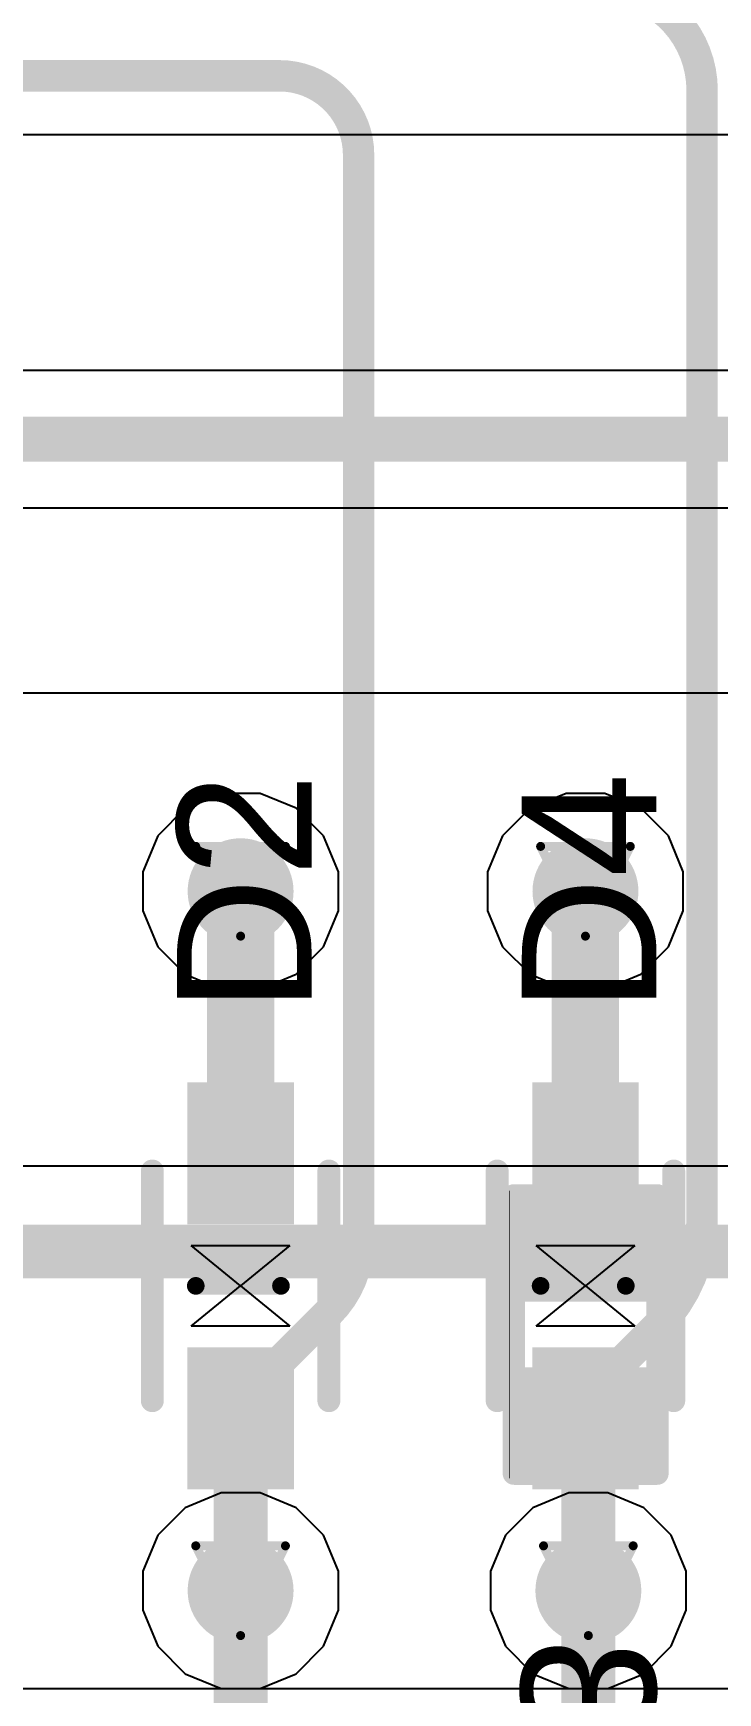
# Model space of a CAD drawing. Header units: inches. Extents: x 0 to 5359, y 0 to 5098.
# Drawn here: x 99.35 to 103.23, y 59.47 to 68.87 of the extents above; entities that cross this region are included whole.
import ezdxf

# ---------------------------------------------------------------- set-up
doc = ezdxf.new("R2010")
doc.units = ezdxf.units.IN
for name, color, linetype in [('Bottom Layer', 5, 'Continuous'), ('Bottom Overlay', 54, 'Continuous'), ('Bottom Paste', 16, 'Continuous'), ('Bottom Solder', 6, 'Continuous'), ('Drill Drawing', 1, 'Continuous'), ('Layer 1', 16, 'Continuous'), ('Layer 2', 76, 'Continuous'), ('Top Layer', 1, 'Continuous'), ('Top Overlay', 2, 'Continuous'), ('Top Paste', 8, 'Continuous'), ('Top Solder', 216, 'Continuous'), ('Via Holes', 16, 'Continuous')]:
    doc.layers.add(name, color=color, linetype=linetype)
doc.styles.add('Arial', font='', dxfattribs={"height": 0.2})
doc.styles.get('Arial').set_extended_font_data('Arial')

# ---------------------------------------------------------------- blocks, each defined once
blk = doc.blocks.new('R___0402_B_196')
at = {"layer": 'Bottom Layer'}
for points in [[(-0.2413, 0.3175), (-0.2413, -0.3175), (-0.6985, -0.3175), (-0.6985, 0.3175)], [(0.6985, 0.3175), (0.6985, -0.3175), (0.2413, -0.3175), (0.2413, 0.3175)]]:
    blk.add_hatch(color=5, dxfattribs=at).paths.add_polyline_path(points)
at = {"layer": 'Bottom Paste'}
for points in [[(-0.2413, 0.3175), (-0.2413, -0.3175), (-0.6985, -0.3175), (-0.6985, 0.3175)], [(0.6985, 0.3175), (0.6985, -0.3175), (0.2413, -0.3175), (0.2413, 0.3175)]]:
    blk.add_hatch(color=16, dxfattribs=at).paths.add_polyline_path(points)
at = {"layer": 'Bottom Solder'}
for points in [[(-0.1863, 0.3725), (-0.1863, -0.3725), (-0.7535, -0.3725), (-0.7535, 0.3725)], [(0.7535, 0.3725), (0.7535, -0.3725), (0.1863, -0.3725), (0.1863, 0.3725)]]:
    blk.add_hatch(color=6, dxfattribs=at).paths.add_polyline_path(points)
at = {"layer": 'Bottom Overlay'}
for points in [[(-0.7874, 0.4064, 0.127, 0.127, 0), (0.7874, 0.4064, 0.127, 0.127, 0)], [(-0.7874, 0.4064, 0.127, 0.127, 0), (-0.7874, -0.4064, 0.127, 0.127, 0)], [(0.7874, 0.4064, 0.127, 0.127, 0), (0.7874, -0.4064, 0.127, 0.127, 0)], [(-0.8128, 0.4318, 0.00323, 0.00323, 0), (0.8128, 0.4318, 0.00323, 0.00323, 0)], [(-0.7874, -0.4064, 0.127, 0.127, 0), (0.7874, -0.4064, 0.127, 0.127, 0)]]:
    blk.add_lwpolyline(points, format="xyseb", dxfattribs=at)
for points in [[(-0.8191, 0.4064, 0.0635, 0.0635, 1), (-0.7556, 0.4064, 0.0635, 0.0635, 1)], [(-0.8191, 0.4064, 0.0635, 0.0635, 1), (-0.7556, 0.4064, 0.0635, 0.0635, 1)], [(0.7556, 0.4064, 0.0635, 0.0635, 1), (0.8191, 0.4064, 0.0635, 0.0635, 1)], [(0.7556, 0.4064, 0.0635, 0.0635, 1), (0.8191, 0.4064, 0.0635, 0.0635, 1)], [(-0.8136, 0.4318, 0.00161, 0.00161, 1), (-0.812, 0.4318, 0.00161, 0.00161, 1)], [(0.812, 0.4318, 0.00161, 0.00161, 1), (0.8136, 0.4318, 0.00161, 0.00161, 1)], [(-0.8191, -0.4064, 0.0635, 0.0635, 1), (-0.7556, -0.4064, 0.0635, 0.0635, 1)], [(-0.8191, -0.4064, 0.0635, 0.0635, 1), (-0.7556, -0.4064, 0.0635, 0.0635, 1)], [(0.7556, -0.4064, 0.0635, 0.0635, 1), (0.8191, -0.4064, 0.0635, 0.0635, 1)], [(0.7556, -0.4064, 0.0635, 0.0635, 1), (0.8191, -0.4064, 0.0635, 0.0635, 1)]]:
    blk.add_lwpolyline(points, format="xyseb", close=True, dxfattribs=at)
blk = doc.blocks.new('SOD_523__B__D____________239')
at = {"layer": 'Top Layer'}
for points in [[(-1.0499, 0.2), (-0.4499, 0.2), (-0.4499, -0.2), (-1.0499, -0.2)], [(1.0499, -0.2), (0.4499, -0.2), (0.4499, 0.2), (1.0499, 0.2)]]:
    blk.add_hatch(color=1, dxfattribs=at).paths.add_polyline_path(points)
at = {"layer": 'Top Paste'}
for points in [[(-1.0499, 0.2), (-0.4499, 0.2), (-0.4499, -0.2), (-1.0499, -0.2)], [(1.0499, -0.2), (0.4499, -0.2), (0.4499, 0.2), (1.0499, 0.2)]]:
    blk.add_hatch(color=8, dxfattribs=at).paths.add_polyline_path(points)
at = {"layer": 'Top Solder'}
for points in [[(-1.1515, 0.3016), (-0.3483, 0.3016), (-0.3483, -0.3016), (-1.1515, -0.3016)], [(1.1515, -0.3016), (0.3483, -0.3016), (0.3483, 0.3016), (1.1515, 0.3016)]]:
    blk.add_hatch(color=216, dxfattribs=at).paths.add_polyline_path(points)
at = {"layer": 'Top Overlay'}
for p, q in [((-0.2286, -0.2794), (-0.2286, 0.2794)), ((-0.2286, 0.2794), (0, 0)), ((0, 0), (0.2286, 0.2794)), ((0.2286, 0.2794), (0.2286, -0.2794)), ((0, 0), (-0.2286, -0.2794)), ((0, 0), (0, 0)), ((0.2286, -0.2794), (0, 0)), ((0, 0), (0, 0))]:
    blk.add_line(p, q, dxfattribs=at)
for points in [[(0.65, 0.5, 0.13, 0.13, 0), (-0.65, 0.5, 0.13, 0.13, 0)], [(0, -0.254, 0.1, 0.1, 0), (0, 0.2286, 0.1, 0.1, 0)], [(0.65, -0.5, 0.13, 0.13, 0), (-0.65, -0.5, 0.13, 0.13, 0)]]:
    blk.add_lwpolyline(points, format="xyseb", dxfattribs=at)
for points in [[(-0.6825, 0.5, 0.065, 0.065, 1), (-0.6175, 0.5, 0.065, 0.065, 1)], [(0.6175, 0.5, 0.065, 0.065, 1), (0.6825, 0.5, 0.065, 0.065, 1)], [(-0.025, 0.2286, 0.05, 0.05, 1), (0.025, 0.2286, 0.05, 0.05, 1)], [(-0.025, -0.254, 0.05, 0.05, 1), (0.025, -0.254, 0.05, 0.05, 1)], [(-0.6825, -0.5, 0.065, 0.065, 1), (-0.6175, -0.5, 0.065, 0.065, 1)], [(0.6175, -0.5, 0.065, 0.065, 1), (0.6825, -0.5, 0.065, 0.065, 1)]]:
    blk.add_lwpolyline(points, format="xyseb", close=True, dxfattribs=at)
blk = doc.blocks.new('SOD_523__B__D____________241')
at = {"layer": 'Top Layer'}
for points in [[(-1.0499, 0.2), (-0.4499, 0.2), (-0.4499, -0.2), (-1.0499, -0.2)], [(1.0499, -0.2), (0.4499, -0.2), (0.4499, 0.2), (1.0499, 0.2)]]:
    blk.add_hatch(color=1, dxfattribs=at).paths.add_polyline_path(points)
at = {"layer": 'Top Paste'}
for points in [[(-1.0499, 0.2), (-0.4499, 0.2), (-0.4499, -0.2), (-1.0499, -0.2)], [(1.0499, -0.2), (0.4499, -0.2), (0.4499, 0.2), (1.0499, 0.2)]]:
    blk.add_hatch(color=8, dxfattribs=at).paths.add_polyline_path(points)
at = {"layer": 'Top Solder'}
for points in [[(-1.1515, 0.3016), (-0.3483, 0.3016), (-0.3483, -0.3016), (-1.1515, -0.3016)], [(1.1515, -0.3016), (0.3483, -0.3016), (0.3483, 0.3016), (1.1515, 0.3016)]]:
    blk.add_hatch(color=216, dxfattribs=at).paths.add_polyline_path(points)
at = {"layer": 'Top Overlay'}
for p, q in [((-0.2286, -0.2794), (-0.2286, 0.2794)), ((-0.2286, 0.2794), (0, 0)), ((0, 0), (0.2286, 0.2794)), ((0.2286, 0.2794), (0.2286, -0.2794)), ((0, 0), (-0.2286, -0.2794)), ((0, 0), (0, 0)), ((0.2286, -0.2794), (0, 0)), ((0, 0), (0, 0))]:
    blk.add_line(p, q, dxfattribs=at)
for points in [[(0.65, 0.5, 0.13, 0.13, 0), (-0.65, 0.5, 0.13, 0.13, 0)], [(0, -0.254, 0.1, 0.1, 0), (0, 0.2286, 0.1, 0.1, 0)], [(0.65, -0.5, 0.13, 0.13, 0), (-0.65, -0.5, 0.13, 0.13, 0)]]:
    blk.add_lwpolyline(points, format="xyseb", dxfattribs=at)
for points in [[(-0.6825, 0.5, 0.065, 0.065, 1), (-0.6175, 0.5, 0.065, 0.065, 1)], [(0.6175, 0.5, 0.065, 0.065, 1), (0.6825, 0.5, 0.065, 0.065, 1)], [(-0.025, 0.2286, 0.05, 0.05, 1), (0.025, 0.2286, 0.05, 0.05, 1)], [(-0.025, -0.254, 0.05, 0.05, 1), (0.025, -0.254, 0.05, 0.05, 1)], [(-0.6825, -0.5, 0.065, 0.065, 1), (-0.6175, -0.5, 0.065, 0.065, 1)], [(0.6175, -0.5, 0.065, 0.065, 1), (0.6825, -0.5, 0.065, 0.065, 1)]]:
    blk.add_lwpolyline(points, format="xyseb", close=True, dxfattribs=at)

msp = doc.modelspace()

# ---------------------------------------------------------------- hatches: boundary and pattern name
at = {"layer": 'Bottom Layer'}
h = msp.add_hatch(color=5, dxfattribs=at)
edge = h.paths.add_edge_path()
edge.add_arc((100.5225, 64.008), 0.3, 0, 360)
h = msp.add_hatch(color=5, dxfattribs=at)
edge = h.paths.add_edge_path()
edge.add_arc((102.4758, 64.008), 0.3, 0, 360)
h = msp.add_hatch(color=5, dxfattribs=at)
edge = h.paths.add_edge_path()
edge.add_arc((100.5225, 60.0486), 0.3, 0, 360)
h = msp.add_hatch(color=5, dxfattribs=at)
edge = h.paths.add_edge_path()
edge.add_arc((102.4922, 60.0486), 0.3, 0, 360)
at = {"layer": 'Layer 1'}
h = msp.add_hatch(color=16, dxfattribs=at)
edge = h.paths.add_edge_path()
edge.add_arc((100.5225, 64.008), 0.3, 0, 360)
h = msp.add_hatch(color=16, dxfattribs=at)
edge = h.paths.add_edge_path()
edge.add_arc((102.4758, 64.008), 0.3, 0, 360)
h = msp.add_hatch(color=16, dxfattribs=at)
edge = h.paths.add_edge_path()
edge.add_arc((100.5225, 60.0486), 0.3, 0, 360)
h = msp.add_hatch(color=16, dxfattribs=at)
edge = h.paths.add_edge_path()
edge.add_arc((102.4922, 60.0486), 0.3, 0, 360)
at = {"layer": 'Layer 2'}
h = msp.add_hatch(color=76, dxfattribs=at)
edge = h.paths.add_edge_path()
edge.add_arc((100.5225, 64.008), 0.3, 0, 360)
h = msp.add_hatch(color=76, dxfattribs=at)
edge = h.paths.add_edge_path()
edge.add_arc((102.4758, 64.008), 0.3, 0, 360)
h = msp.add_hatch(color=76, dxfattribs=at)
edge = h.paths.add_edge_path()
edge.add_arc((100.5225, 60.0486), 0.3, 0, 360)
h = msp.add_hatch(color=76, dxfattribs=at)
edge = h.paths.add_edge_path()
edge.add_arc((102.4922, 60.0486), 0.3, 0, 360)
at = {"layer": 'Top Layer'}
h = msp.add_hatch(color=1, dxfattribs=at)
edge = h.paths.add_edge_path()
edge.add_arc((100.5225, 64.008), 0.3, 0, 360)
h = msp.add_hatch(color=1, dxfattribs=at)
edge = h.paths.add_edge_path()
edge.add_arc((102.4758, 64.008), 0.3, 0, 360)
h = msp.add_hatch(color=1, dxfattribs=at)
edge = h.paths.add_edge_path()
edge.add_arc((100.5225, 60.0486), 0.3, 0, 360)
h = msp.add_hatch(color=1, dxfattribs=at)
edge = h.paths.add_edge_path()
edge.add_arc((102.4922, 60.0486), 0.3, 0, 360)
at = {"layer": 'Via Holes'}
h = msp.add_hatch(color=7, dxfattribs=at)
edge = h.paths.add_edge_path()
edge.add_arc((100.5225, 64.008), 0.15, 0, 360)
h = msp.add_hatch(color=7, dxfattribs=at)
edge = h.paths.add_edge_path()
edge.add_arc((102.4758, 64.008), 0.15, 0, 360)
h = msp.add_hatch(color=7, dxfattribs=at)
edge = h.paths.add_edge_path()
edge.add_arc((100.5225, 60.0486), 0.15, 0, 360)
h = msp.add_hatch(color=7, dxfattribs=at)
edge = h.paths.add_edge_path()
edge.add_arc((102.4922, 60.0486), 0.15, 0, 360)

# ---------------------------------------------------------------- linework, layer by layer
at = {"layer": 'Bottom Layer'}
for p, q in [((105.7467, 66.9554), (95.4927, 66.9554)), ((95.4927, 66.1785), (105.7467, 66.1785)), ((106.9161, 62.4511), (94.0232, 62.4514)), ((101.9053, 62.4512), (99.1534, 62.4513)), ((101.9054, 62.4513), (101.9053, 62.4512)), ((103.0478, 62.4513), (101.9054, 62.4513)), ((101.9054, 62.4513), (101.9054, 62.4513)), ((103.0484, 62.4513), (103.0478, 62.4513)), ((103.2256, 62.4513), (103.0484, 62.4513)), ((103.0484, 62.4513), (103.0484, 62.4513)), ((94.0232, 59.4946), (106.9161, 59.4946)), ((94.0232, 59.4946), (106.9161, 59.4946))]:
    msp.add_line(p, q, dxfattribs=at)
for points in [[(95.0977, 66.5669, 0.254, 0.254, 0), (105.7467, 66.5669, 0.254, 0.254, 0)], [(95.9174, 61.9687, 0.3048, 0.3048, 0), (102.4769, 61.9687, 0.3048, 0.3048, 0)], [(102.4769, 61.9687, 0.3048, 0.3048, 0), (105.1179, 61.9687, 0.3048, 0.3048, 0)], [(102.4922, 60.9019, 0.2032, 0.2032, 0), (102.6192, 61.0289, 0.2032, 0.2032, 0)], [(102.6192, 61.0289, 0.2032, 0.2032, 0), (102.6801, 61.0289, 0.2032, 0.2032, 0)], [(102.4922, 60.0486, 0.254, 0.254, 0), (102.4922, 60.9019, 0.254, 0.254, 0)]]:
    msp.add_lwpolyline(points, format="xyseb", dxfattribs=at)
for points in [[(102.4007, 61.9687, 0.1524, 0.1524, 1), (102.5531, 61.9687, 0.1524, 0.1524, 1)], [(102.4007, 61.9687, 0.1524, 0.1524, 1), (102.5531, 61.9687, 0.1524, 0.1524, 1)], [(102.5684, 61.0289, 0.1016, 0.1016, 1), (102.67, 61.0289, 0.1016, 0.1016, 1)], [(102.5684, 61.0289, 0.1016, 0.1016, 1), (102.67, 61.0289, 0.1016, 0.1016, 1)], [(102.6293, 61.0289, 0.1016, 0.1016, 1), (102.7309, 61.0289, 0.1016, 0.1016, 1)], [(102.4287, 60.9019, 0.127, 0.127, 1), (102.5557, 60.9019, 0.127, 0.127, 1)], [(102.4414, 60.9019, 0.1016, 0.1016, 1), (102.543, 60.9019, 0.1016, 0.1016, 1)], [(102.4287, 60.0486, 0.127, 0.127, 1), (102.5557, 60.0486, 0.127, 0.127, 1)]]:
    msp.add_lwpolyline(points, format="xyseb", close=True, dxfattribs=at)
at = {"layer": 'Drill Drawing'}
for points in [[(100.2685, 64.262, 0.0508, 0.0508, 0), (100.7765, 64.262, 0.0508, 0.0508, 0)], [(100.2685, 64.262, 0.0508, 0.0508, 0), (100.5225, 63.754, 0.0508, 0.0508, 0)], [(100.5225, 63.754, 0.0508, 0.0508, 0), (100.7765, 64.262, 0.0508, 0.0508, 0)], [(102.2218, 64.262, 0.0508, 0.0508, 0), (102.7298, 64.262, 0.0508, 0.0508, 0)], [(102.2218, 64.262, 0.0508, 0.0508, 0), (102.4758, 63.754, 0.0508, 0.0508, 0)], [(102.4758, 63.754, 0.0508, 0.0508, 0), (102.7298, 64.262, 0.0508, 0.0508, 0)], [(100.2685, 60.3026, 0.0508, 0.0508, 0), (100.7765, 60.3026, 0.0508, 0.0508, 0)], [(100.2685, 60.3026, 0.0508, 0.0508, 0), (100.5225, 59.7946, 0.0508, 0.0508, 0)], [(100.5225, 59.7946, 0.0508, 0.0508, 0), (100.7765, 60.3026, 0.0508, 0.0508, 0)], [(102.2382, 60.3026, 0.0508, 0.0508, 0), (102.7462, 60.3026, 0.0508, 0.0508, 0)], [(102.2382, 60.3026, 0.0508, 0.0508, 0), (102.4922, 59.7946, 0.0508, 0.0508, 0)], [(102.4922, 59.7946, 0.0508, 0.0508, 0), (102.7462, 60.3026, 0.0508, 0.0508, 0)]]:
    msp.add_lwpolyline(points, format="xyseb", dxfattribs=at)
for points in [[(100.2558, 64.262, 0.0254, 0.0254, 1), (100.2812, 64.262, 0.0254, 0.0254, 1)], [(100.2558, 64.262, 0.0254, 0.0254, 1), (100.2812, 64.262, 0.0254, 0.0254, 1)], [(100.7638, 64.262, 0.0254, 0.0254, 1), (100.7892, 64.262, 0.0254, 0.0254, 1)], [(100.7638, 64.262, 0.0254, 0.0254, 1), (100.7892, 64.262, 0.0254, 0.0254, 1)], [(102.2091, 64.262, 0.0254, 0.0254, 1), (102.2345, 64.262, 0.0254, 0.0254, 1)], [(102.2091, 64.262, 0.0254, 0.0254, 1), (102.2345, 64.262, 0.0254, 0.0254, 1)], [(102.7171, 64.262, 0.0254, 0.0254, 1), (102.7425, 64.262, 0.0254, 0.0254, 1)], [(102.7171, 64.262, 0.0254, 0.0254, 1), (102.7425, 64.262, 0.0254, 0.0254, 1)], [(100.5098, 63.754, 0.0254, 0.0254, 1), (100.5352, 63.754, 0.0254, 0.0254, 1)], [(100.5098, 63.754, 0.0254, 0.0254, 1), (100.5352, 63.754, 0.0254, 0.0254, 1)], [(102.4631, 63.754, 0.0254, 0.0254, 1), (102.4885, 63.754, 0.0254, 0.0254, 1)], [(102.4631, 63.754, 0.0254, 0.0254, 1), (102.4885, 63.754, 0.0254, 0.0254, 1)], [(100.2558, 60.3026, 0.0254, 0.0254, 1), (100.2812, 60.3026, 0.0254, 0.0254, 1)], [(100.2558, 60.3026, 0.0254, 0.0254, 1), (100.2812, 60.3026, 0.0254, 0.0254, 1)], [(100.7638, 60.3026, 0.0254, 0.0254, 1), (100.7892, 60.3026, 0.0254, 0.0254, 1)], [(100.7638, 60.3026, 0.0254, 0.0254, 1), (100.7892, 60.3026, 0.0254, 0.0254, 1)], [(102.2255, 60.3026, 0.0254, 0.0254, 1), (102.2509, 60.3026, 0.0254, 0.0254, 1)], [(102.2255, 60.3026, 0.0254, 0.0254, 1), (102.2509, 60.3026, 0.0254, 0.0254, 1)], [(102.7335, 60.3026, 0.0254, 0.0254, 1), (102.7589, 60.3026, 0.0254, 0.0254, 1)], [(102.7335, 60.3026, 0.0254, 0.0254, 1), (102.7589, 60.3026, 0.0254, 0.0254, 1)], [(100.5098, 59.7946, 0.0254, 0.0254, 1), (100.5352, 59.7946, 0.0254, 0.0254, 1)], [(100.5098, 59.7946, 0.0254, 0.0254, 1), (100.5352, 59.7946, 0.0254, 0.0254, 1)], [(102.4795, 59.7946, 0.0254, 0.0254, 1), (102.5049, 59.7946, 0.0254, 0.0254, 1)], [(102.4795, 59.7946, 0.0254, 0.0254, 1), (102.5049, 59.7946, 0.0254, 0.0254, 1)]]:
    msp.add_lwpolyline(points, format="xyseb", close=True, dxfattribs=at)
at = {"layer": 'Layer 1'}
for p, q in [((100.4123, 60.6026), (100.2086, 60.5183)), ((100.6327, 60.6026), (100.4123, 60.6026)), ((100.8363, 60.5183), (100.6327, 60.6026)), ((102.382, 60.6026), (102.1784, 60.5183)), ((102.6024, 60.6026), (102.382, 60.6026)), ((102.806, 60.5183), (102.6024, 60.6026)), ((100.2086, 60.5183), (100.0528, 60.3624)), ((100.9921, 60.3624), (100.8363, 60.5183)), ((102.1784, 60.5183), (102.0225, 60.3624)), ((102.9619, 60.3624), (102.806, 60.5183)), ((100.0528, 60.3624), (99.9685, 60.1588)), ((101.0765, 60.1588), (100.9921, 60.3624)), ((102.0225, 60.3624), (101.9382, 60.1588)), ((103.0462, 60.1588), (102.9619, 60.3624)), ((99.9685, 60.1588), (99.9685, 59.9384)), ((101.0765, 59.9384), (101.0765, 60.1588)), ((101.9382, 60.1588), (101.9382, 59.9384)), ((103.0462, 59.9384), (103.0462, 60.1588)), ((99.9685, 59.9384), (100.0528, 59.7348)), ((100.9921, 59.7348), (101.0765, 59.9384)), ((101.9382, 59.9384), (102.0225, 59.7348)), ((102.9619, 59.7348), (103.0462, 59.9384)), ((100.0528, 59.7348), (100.2086, 59.5789)), ((100.8363, 59.5789), (100.9921, 59.7348)), ((102.0225, 59.7348), (102.1784, 59.5789)), ((102.806, 59.5789), (102.9619, 59.7348)), ((100.2086, 59.5789), (100.4123, 59.4946)), ((100.6327, 59.4946), (100.8363, 59.5789)), ((102.1784, 59.5789), (102.382, 59.4946)), ((102.6024, 59.4946), (102.806, 59.5789)), ((100.4123, 59.4946), (100.6327, 59.4946)), ((102.382, 59.4946), (102.6024, 59.4946))]:
    msp.add_line(p, q, dxfattribs=at)
at = {"layer": 'Layer 2'}
for p, q in [((91.7702, 68.2917), (109.4981, 68.2917)), ((100.4123, 64.562), (100.2086, 64.4777)), ((100.6327, 64.562), (100.4123, 64.562)), ((100.8363, 64.4777), (100.6327, 64.562)), ((102.3656, 64.562), (102.1619, 64.4777)), ((102.586, 64.562), (102.3656, 64.562)), ((102.7896, 64.4777), (102.586, 64.562)), ((100.2086, 64.4777), (100.0528, 64.3218)), ((100.9921, 64.3218), (100.8363, 64.4777)), ((102.1619, 64.4777), (102.0061, 64.3218)), ((102.9454, 64.3218), (102.7896, 64.4777)), ((100.0528, 64.3218), (99.9685, 64.1182)), ((101.0765, 64.1182), (100.9921, 64.3218)), ((102.0061, 64.3218), (101.9218, 64.1182)), ((103.0298, 64.1182), (102.9454, 64.3218)), ((99.9685, 64.1182), (99.9685, 63.8978)), ((101.0765, 63.8978), (101.0765, 64.1182)), ((101.9218, 64.1182), (101.9218, 63.8978)), ((103.0298, 63.8978), (103.0298, 64.1182)), ((99.9685, 63.8978), (100.0528, 63.6942)), ((100.9921, 63.6942), (101.0765, 63.8978)), ((101.9218, 63.8978), (102.0061, 63.6942)), ((102.9454, 63.6942), (103.0298, 63.8978)), ((100.0528, 63.6942), (100.2086, 63.5383)), ((100.8363, 63.5383), (100.9921, 63.6942)), ((102.0061, 63.6942), (102.1619, 63.5383)), ((102.7896, 63.5383), (102.9454, 63.6942)), ((100.2086, 63.5383), (100.4123, 63.454)), ((100.6327, 63.454), (100.8363, 63.5383)), ((102.1619, 63.5383), (102.3656, 63.454)), ((102.586, 63.454), (102.7896, 63.5383)), ((100.4123, 63.454), (100.6327, 63.454)), ((102.3656, 63.454), (102.586, 63.454)), ((100.4123, 60.6026), (100.2086, 60.5183)), ((100.6327, 60.6026), (100.4123, 60.6026)), ((100.8363, 60.5183), (100.6327, 60.6026)), ((102.382, 60.6026), (102.1784, 60.5183)), ((102.6024, 60.6026), (102.382, 60.6026)), ((102.806, 60.5183), (102.6024, 60.6026)), ((100.2086, 60.5183), (100.0528, 60.3624)), ((100.9921, 60.3624), (100.8363, 60.5183)), ((102.1784, 60.5183), (102.0225, 60.3624)), ((102.9619, 60.3624), (102.806, 60.5183)), ((100.0528, 60.3624), (99.9685, 60.1588)), ((101.0765, 60.1588), (100.9921, 60.3624)), ((102.0225, 60.3624), (101.9382, 60.1588)), ((103.0462, 60.1588), (102.9619, 60.3624)), ((99.9685, 60.1588), (99.9685, 59.9384)), ((101.0765, 59.9384), (101.0765, 60.1588)), ((101.9382, 60.1588), (101.9382, 59.9384)), ((103.0462, 59.9384), (103.0462, 60.1588)), ((99.9685, 59.9384), (100.0528, 59.7348)), ((100.9921, 59.7348), (101.0765, 59.9384)), ((101.9382, 59.9384), (102.0225, 59.7348)), ((102.9619, 59.7348), (103.0462, 59.9384)), ((100.0528, 59.7348), (100.2086, 59.5789)), ((100.8363, 59.5789), (100.9921, 59.7348)), ((102.0225, 59.7348), (102.1784, 59.5789)), ((102.806, 59.5789), (102.9619, 59.7348)), ((100.2086, 59.5789), (100.4123, 59.4946)), ((100.6327, 59.4946), (100.8363, 59.5789)), ((102.1784, 59.5789), (102.382, 59.4946)), ((102.6024, 59.4946), (102.806, 59.5789)), ((100.4123, 59.4946), (100.6327, 59.4946)), ((102.382, 59.4946), (102.6024, 59.4946))]:
    msp.add_line(p, q, dxfattribs=at)
at = {"layer": 'Top Layer'}
msp.add_line((96.5658, 65.1313), (104.4515, 65.1313), dxfattribs=at)
for points in [[(102.5544, 69.1242, 0.1778, 0.1778, -0.414214), (103.1366, 68.542, 0.1778, 0.1778, 0)], [(67.8528, 68.6242, 0.1778, 0.1778, 0), (100.743, 68.6242, 0.1778, 0.1778, 0)], [(100.743, 68.6242, 0.1778, 0.1778, -0.414214), (101.1908, 68.1764, 0.1778, 0.1778, 0)], [(103.1366, 62.1563, 0.1778, 0.1778, 0), (103.1366, 68.542, 0.1778, 0.1778, 0)], [(101.1908, 62.0308, 0.1778, 0.1778, 0), (101.1908, 68.1764, 0.1778, 0.1778, 0)], [(100.5225, 62.5242, 0.381, 0.381, 0), (100.5225, 64.008, 0.381, 0.381, 0)], [(102.4758, 62.5242, 0.381, 0.381, 0), (102.4758, 64.008, 0.381, 0.381, 0)], [(103.1366, 62.1563, 0.1778, 0.1778, -0.198912), (102.8833, 61.5446, 0.1778, 0.1778, 0)], [(101.1908, 62.0308, 0.1778, 0.1778, -0.198722), (101.0228, 61.6247, 0.1778, 0.1778, 0)], [(100.5225, 61.1244, 0.1778, 0.1778, 0), (101.0225, 61.6244, 0.1778, 0.1778, 0)], [(101.0228, 61.6247, 0.1778, 0.1778, -0.000183), (101.0225, 61.6244, 0.1778, 0.1778, 0)], [(102.4631, 61.1244, 0.1778, 0.1778, 0), (102.8833, 61.5446, 0.1778, 0.1778, 0)], [(100.5225, 60.0486, 0.3048, 0.3048, 0), (100.5225, 61.0244, 0.3048, 0.3048, 0)], [(100.5225, 61.0244, 0.1778, 0.1778, 0), (100.5225, 61.1244, 0.1778, 0.1778, 0)], [(102.4631, 61.0244, 0.1778, 0.1778, 0), (102.4631, 61.1244, 0.1778, 0.1778, 0)], [(102.4922, 60.0486, 0.3048, 0.3048, 0), (102.4922, 60.9952, 0.3048, 0.3048, 0)], [(102.4631, 61.0244, 0.1778, 0.1778, 0), (102.4922, 60.9952, 0.1778, 0.1778, 0)], [(100.5225, 58.505, 0.3048, 0.3048, 0), (100.5225, 60.0486, 0.3048, 0.3048, 0)], [(102.4922, 58.7353, 0.3048, 0.3048, 0), (102.4922, 60.0486, 0.3048, 0.3048, 0)]]:
    msp.add_lwpolyline(points, format="xyseb", dxfattribs=at)
for points in [[(100.6986, 68.6242, 0.0889, 0.0889, 1), (100.7875, 68.6242, 0.0889, 0.0889, 1)], [(100.6986, 68.6242, 0.0889, 0.0889, 1), (100.7875, 68.6242, 0.0889, 0.0889, 1)], [(103.0922, 68.542, 0.0889, 0.0889, 1), (103.1811, 68.542, 0.0889, 0.0889, 1)], [(103.0922, 68.542, 0.0889, 0.0889, 1), (103.1811, 68.542, 0.0889, 0.0889, 1)], [(101.1464, 68.1764, 0.0889, 0.0889, 1), (101.2353, 68.1764, 0.0889, 0.0889, 1)], [(101.1464, 68.1764, 0.0889, 0.0889, 1), (101.2353, 68.1764, 0.0889, 0.0889, 1)], [(100.4272, 64.008, 0.1905, 0.1905, 1), (100.6177, 64.008, 0.1905, 0.1905, 1)], [(102.3805, 64.008, 0.1905, 0.1905, 1), (102.571, 64.008, 0.1905, 0.1905, 1)], [(100.4272, 62.5242, 0.1905, 0.1905, 1), (100.6177, 62.5242, 0.1905, 0.1905, 1)], [(102.3805, 62.5242, 0.1905, 0.1905, 1), (102.571, 62.5242, 0.1905, 0.1905, 1)], [(103.0922, 62.1563, 0.0889, 0.0889, 1), (103.1811, 62.1563, 0.0889, 0.0889, 1)], [(103.0922, 62.1563, 0.0889, 0.0889, 1), (103.1811, 62.1563, 0.0889, 0.0889, 1)], [(101.1464, 62.0308, 0.0889, 0.0889, 1), (101.2353, 62.0308, 0.0889, 0.0889, 1)], [(101.1464, 62.0308, 0.0889, 0.0889, 1), (101.2353, 62.0308, 0.0889, 0.0889, 1)], [(100.978, 61.6244, 0.0889, 0.0889, 1), (101.0669, 61.6244, 0.0889, 0.0889, 1)], [(100.978, 61.6244, 0.0889, 0.0889, 1), (101.0669, 61.6244, 0.0889, 0.0889, 1)], [(100.9783, 61.6247, 0.0889, 0.0889, 1), (101.0672, 61.6247, 0.0889, 0.0889, 1)], [(100.9783, 61.6247, 0.0889, 0.0889, 1), (101.0672, 61.6247, 0.0889, 0.0889, 1)], [(102.8388, 61.5446, 0.0889, 0.0889, 1), (102.9277, 61.5446, 0.0889, 0.0889, 1)], [(102.8388, 61.5446, 0.0889, 0.0889, 1), (102.9277, 61.5446, 0.0889, 0.0889, 1)], [(100.4463, 61.0244, 0.1524, 0.1524, 1), (100.5987, 61.0244, 0.1524, 0.1524, 1)], [(100.478, 61.1244, 0.0889, 0.0889, 1), (100.5669, 61.1244, 0.0889, 0.0889, 1)], [(100.478, 61.1244, 0.0889, 0.0889, 1), (100.5669, 61.1244, 0.0889, 0.0889, 1)], [(102.4186, 61.1244, 0.0889, 0.0889, 1), (102.5075, 61.1244, 0.0889, 0.0889, 1)], [(102.4186, 61.1244, 0.0889, 0.0889, 1), (102.5075, 61.1244, 0.0889, 0.0889, 1)], [(100.478, 61.0244, 0.0889, 0.0889, 1), (100.5669, 61.0244, 0.0889, 0.0889, 1)], [(102.416, 60.9952, 0.1524, 0.1524, 1), (102.5684, 60.9952, 0.1524, 0.1524, 1)], [(102.4186, 61.0244, 0.0889, 0.0889, 1), (102.5075, 61.0244, 0.0889, 0.0889, 1)], [(102.4186, 61.0244, 0.0889, 0.0889, 1), (102.5075, 61.0244, 0.0889, 0.0889, 1)], [(102.4478, 60.9952, 0.0889, 0.0889, 1), (102.5367, 60.9952, 0.0889, 0.0889, 1)], [(100.4463, 60.0486, 0.1524, 0.1524, 1), (100.5987, 60.0486, 0.1524, 0.1524, 1)], [(100.4463, 60.0486, 0.1524, 0.1524, 1), (100.5987, 60.0486, 0.1524, 0.1524, 1)], [(102.416, 60.0486, 0.1524, 0.1524, 1), (102.5684, 60.0486, 0.1524, 0.1524, 1)], [(102.416, 60.0486, 0.1524, 0.1524, 1), (102.5684, 60.0486, 0.1524, 0.1524, 1)]]:
    msp.add_lwpolyline(points, format="xyseb", close=True, dxfattribs=at)

# ---------------------------------------------------------------- block references
for name, p, rotation in [('SOD_523__B__D____________241', (100.5225, 61.7743), 270), ('SOD_523__B__D____________239', (102.4758, 61.7743), 270), ('R___0402_B_196', (102.4769, 61.4988), 90)]:
    msp.add_blockref(name, p, dxfattribs=dict(rotation=rotation))

# ---------------------------------------------------------------- texts
at = {"layer": 'Bottom Overlay', "style": 'Arial', "text_generation_flag": 2}
msp.add_text('R3', height=0.762, rotation=270, dxfattribs=at).set_placement((102.1113, 58.4202))
at = {"layer": 'Top Overlay', "style": 'Arial'}
for s, p in [('D4', (102.8774, 63.3185)), ('D2', (100.9241, 63.3185))]:
    msp.add_text(s, height=0.762, rotation=90, dxfattribs=at).set_placement(p)

doc.saveas('drawing.dxf')
